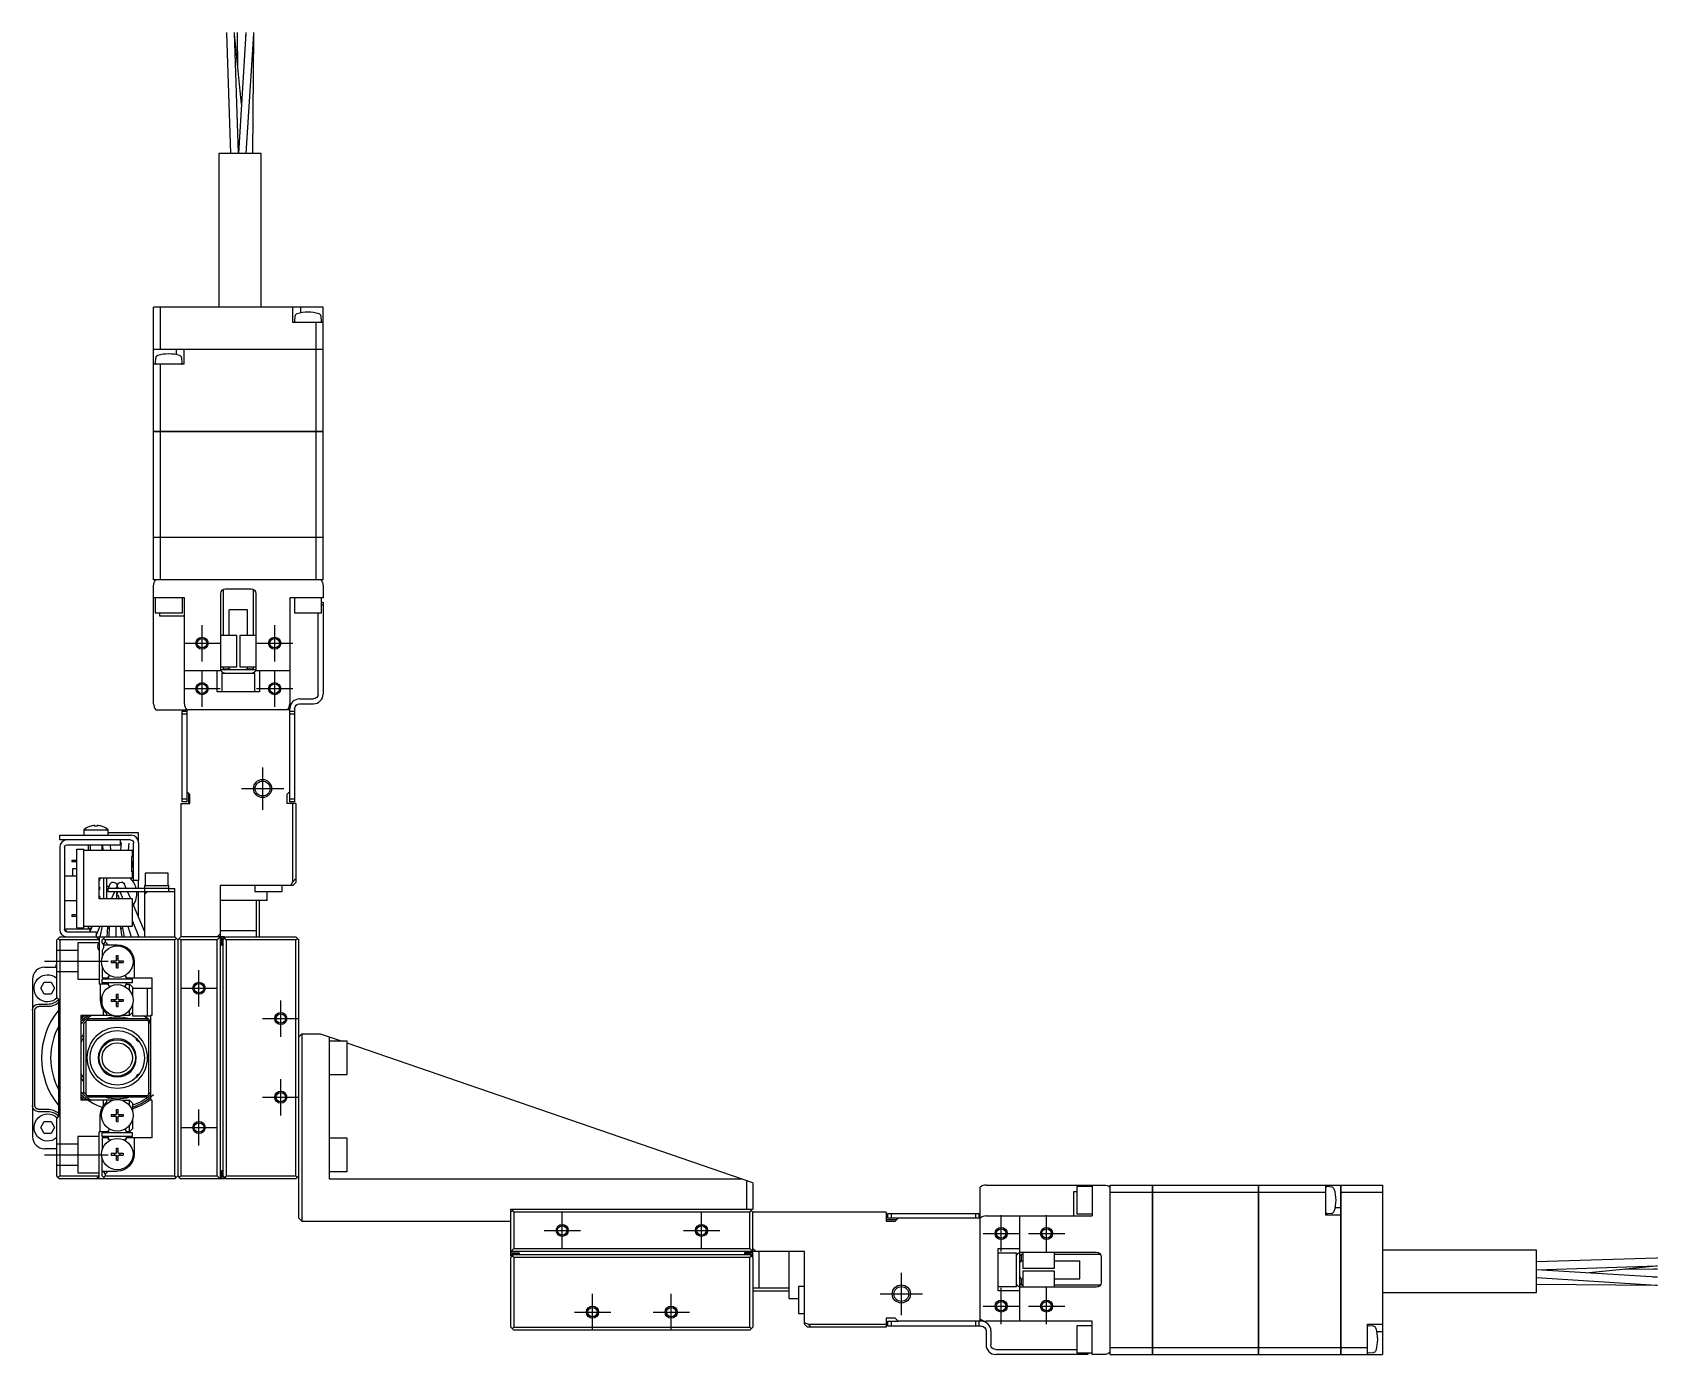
# Model space of a CAD drawing. Extents: x 0 to 1083, y -8 to 883.
# Drawn here: x 0 to 268.4, y 329.9 to 548.3 of the extents above; entities that cross this region are included whole.
import ezdxf

# ---------------------------------------------------------------- set-up
doc = ezdxf.new("R2010")
doc.units = 0
doc.header["$LTSCALE"] = 0.5
doc.linetypes.add('CENTER', pattern=[50.8, 31.75, -6.35, 6.35, -6.35])
doc.linetypes.add('DASHED', pattern=[19.05, 12.7, -6.35])
for name, color, linetype in [('MSM_CENTER', 1, 'CENTER'), ('MSM_CONTINUOUS', 7, 'CONTINUOUS'), ('MSM_DASHED', 4, 'DASHED'), ('MSM_NARROW', 5, 'CONTINUOUS')]:
    doc.layers.add(name, color=color, linetype=linetype)

msp = doc.modelspace()

# ---------------------------------------------------------------- linework, layer by layer
at = {"layer": 'MSM_CENTER'}
for p, q in [((28, 444.41), (28, 450.41)), ((40, 444.41), (40, 450.41)), ((25, 447.41), (31, 447.41)), ((37, 447.41), (43, 447.41)), ((28, 436.91), (28, 442.91)), ((40, 436.91), (40, 442.91)), ((25, 439.91), (31, 439.91)), ((37, 439.91), (43, 439.91)), ((38, 426.91), (38, 419.91)), ((34.5, 423.41), (41.5, 423.41)), ((2, 394.91), (12.5, 394.91)), ((27.5, 387.41), (27.5, 393.41)), ((24.5, 390.41), (30.5, 390.41)), ((41, 382.41), (41, 388.41)), ((38, 385.41), (44, 385.41)), ((41, 369.41), (41, 375.41)), ((27.5, 364.41), (27.5, 370.41)), ((38, 372.41), (44, 372.41)), ((24.5, 367.41), (30.5, 367.41)), ((2, 362.91), (12.5, 362.91)), ((87.5, 347.41), (87.5, 353.41)), ((110.5, 347.41), (110.5, 353.41)), ((160, 346.91), (160, 352.91)), ((167.5, 346.91), (167.5, 352.91)), ((84.5, 350.41), (90.5, 350.41)), ((107.5, 350.41), (113.5, 350.41)), ((157, 349.91), (163, 349.91)), ((164.5, 349.91), (170.5, 349.91)), ((143.5, 343.41), (143.5, 336.41)), ((160, 334.91), (160, 340.91)), ((167.5, 334.91), (167.5, 340.91)), ((92.5, 333.91), (92.5, 339.91)), ((105.5, 333.91), (105.5, 339.91)), ((140, 339.91), (147, 339.91)), ((89.5, 336.91), (95.5, 336.91)), ((102.5, 336.91), (108.5, 336.91)), ((157, 337.91), (163, 337.91)), ((164.5, 337.91), (170.5, 337.91))]:
    msp.add_line(p, q, dxfattribs=at)
at = {"layer": 'MSM_CONTINUOUS'}
for p, q in [((32.05, 548.31), (32.06, 548.19)), ((32.06, 548.19), (32.7, 528.31)), ((33.35, 548.23), (33.35, 548.31)), ((34, 528.31), (33.35, 548.23)), ((33.38, 548.03), (33.36, 548.31)), ((34.51, 536.46), (33.38, 548.03)), ((33.86, 547.64), (33.85, 548.31)), ((33.89, 542.79), (33.86, 547.64)), ((35.24, 548.18), (34, 528.33)), ((35.24, 548.31), (35.2, 547.53)), ((35.25, 548.31), (35.24, 548.18)), ((35.3, 528.31), (36.54, 548.1)), ((36.4, 528.31), (36.55, 547.98)), ((36.54, 548.1), (36.55, 548.31)), ((36.55, 547.98), (36.55, 548.31)), ((37.77, 528.31), (30.77, 528.31)), ((30.77, 528.31), (30.77, 502.91)), ((37.77, 502.91), (37.77, 528.31)), ((20, 496.02), (20, 502.91)), ((48, 502.91), (20, 502.91)), ((21.15, 496.02), (21.15, 502.91)), ((43, 500.41), (43, 502.91)), ((44.25, 502.91), (44.25, 501.97)), ((48, 496.02), (48, 502.91)), ((48, 500.41), (43, 500.41)), ((43.34, 501.38), (43.27, 500.62)), ((46.85, 496.02), (46.85, 500.41)), ((47.73, 500.62), (47.66, 501.38)), ((20, 496.02), (48, 496.02)), ((20, 482.41), (20, 496.01)), ((20, 496.01), (48, 496.01)), ((20.01, 496.01), (20.01, 496.02)), ((20.34, 494.49), (20.27, 493.73)), ((21.16, 496.01), (21.16, 496.02)), ((23.75, 496.01), (23.75, 495.08)), ((24.73, 493.73), (24.66, 494.49)), ((25, 496.01), (25, 493.51)), ((46.84, 496.01), (46.84, 496.02)), ((46.85, 482.41), (46.85, 496.01)), ((47.99, 496.01), (47.99, 496.02)), ((48, 482.41), (48, 496.01)), ((25, 493.51), (20, 493.51)), ((21.15, 482.41), (21.15, 493.51)), ((20, 482.41), (48, 482.41)), ((20, 464.91), (20, 482.4)), ((48, 482.4), (20, 482.4)), ((20.01, 482.41), (20.01, 482.4)), ((21.15, 464.91), (21.15, 482.4)), ((21.16, 482.41), (21.16, 482.4)), ((46.84, 482.41), (46.84, 482.4)), ((46.85, 464.91), (46.85, 482.4)), ((47.99, 482.41), (47.99, 482.4)), ((48, 464.91), (48, 482.4)), ((20, 464.91), (48, 464.91)), ((20, 457.91), (20, 464.9)), ((48, 464.9), (20, 464.9)), ((20.01, 464.91), (20.01, 464.9)), ((21.15, 457.91), (21.15, 464.9)), ((21.16, 464.91), (21.16, 464.9)), ((46.84, 464.91), (46.84, 464.9)), ((46.85, 457.91), (46.85, 464.9)), ((47.99, 464.91), (47.99, 464.9)), ((48, 457.91), (48, 464.9)), ((48, 457.91), (20, 457.91)), ((20, 437.41), (20, 456.91)), ((31.5, 456.3), (31.5, 448.71)), ((31.9, 456.41), (36.1, 456.41)), ((36.5, 448.71), (36.5, 456.3)), ((48, 456.91), (48, 454.91)), ((25.1, 454.91), (20, 454.91)), ((20.25, 454.91), (20.25, 452.41)), ((24.75, 452.41), (24.75, 454.91)), ((25.1, 437.41), (25.1, 454.91)), ((31.1, 443.21), (31.1, 455.61)), ((36.9, 455.61), (36.9, 443.21)), ((42.5, 454.91), (42.5, 437.41)), ((48, 454.91), (42.5, 454.91)), ((43.25, 454.91), (43.25, 452.41)), ((47.75, 452.41), (47.75, 454.91)), ((47.75, 454.21), (48, 454.21)), ((48, 453.71), (47.75, 453.71)), ((48, 454.21), (48, 439.01)), ((20.25, 452.41), (24.75, 452.41)), ((21.05, 451.91), (21.05, 452.41)), ((25.1, 451.91), (21.05, 451.91)), ((35.5, 452.91), (32.5, 452.91)), ((32.5, 448.71), (32.5, 452.91)), ((35.5, 448.71), (35.5, 452.91)), ((43.25, 452.41), (47.75, 452.41)), ((47.2, 439.01), (47.2, 452.41)), ((33.75, 448.71), (31.1, 448.71)), ((33.75, 443.51), (33.75, 448.71)), ((36.9, 448.71), (34.25, 448.71)), ((34.25, 448.71), (34.25, 443.51)), ((25.1, 442.91), (31.13, 442.91)), ((30.5, 439.41), (30.5, 442.91)), ((31.1, 443.51), (33.75, 443.51)), ((36.88, 443.01), (31.12, 443.01)), ((31.13, 442.91), (31.13, 443)), ((31.16, 442.91), (31.13, 443)), ((31.5, 443.51), (31.5, 443.21)), ((31.5, 443.21), (32.5, 443.21)), ((31.5, 443.21), (31.7, 443.01)), ((32.5, 443.21), (32.5, 443.51)), ((32.87, 443.01), (32.5, 443.21)), ((34.25, 443.51), (36.9, 443.51)), ((35.5, 443.21), (35.13, 443.01)), ((35.5, 443.21), (35.5, 443.51)), ((35.5, 443.21), (36.5, 443.21)), ((36.3, 443.01), (36.5, 443.21)), ((36.5, 443.21), (36.5, 443.51)), ((36.87, 443), (36.85, 442.93)), ((36.87, 442.91), (36.87, 443)), ((36.87, 442.91), (42.5, 442.91)), ((37.5, 442.91), (37.5, 439.41)), ((36.75, 442.41), (31.25, 442.41)), ((31.25, 442.41), (31.25, 439.41)), ((36.75, 439.41), (36.75, 442.41)), ((37.5, 439.41), (30.5, 439.41)), ((44.1, 438.21), (46.4, 438.21)), ((20.38, 436.41), (25.48, 436.41)), ((24.7, 436.21), (25.5, 436.21)), ((24.7, 421.21), (24.7, 436.21)), ((25.5, 435.71), (24.7, 435.71)), ((25.5, 436.41), (25.5, 421.21)), ((42.5, 436.41), (25.5, 436.41)), ((42.5, 421.21), (42.5, 436.61)), ((42.5, 436.21), (43.3, 436.21)), ((43.3, 435.71), (42.5, 435.71)), ((43.3, 436.61), (43.3, 421.21)), ((44.1, 437.41), (46.4, 437.41)), ((24.7, 421.71), (25.5, 421.71)), ((25.5, 422.91), (26, 422.41)), ((25.75, 422.66), (25.75, 420.91)), ((26, 420.91), (26, 422.41)), ((42, 422.41), (42.5, 422.91)), ((42, 422.41), (42, 420.91)), ((42.5, 421.71), (43.3, 421.71)), ((24.5, 420.91), (24.5, 398.91)), ((24.5, 420.91), (26, 420.91)), ((25.5, 421.21), (24.7, 421.21)), ((43.5, 420.91), (42, 420.91)), ((43.3, 421.21), (42.5, 421.21)), ((43, 408.02), (43, 420.91)), ((43.5, 420.91), (43.5, 407.91)), ((8.5, 416.61), (12.5, 416.61)), ((8.5, 416.61), (8.5, 415.71)), ((9.61, 417.18), (9.61, 417.18)), ((10.32, 417.18), (10.32, 417.3)), ((10.68, 417.18), (10.32, 417.18)), ((10.68, 417.3), (10.68, 417.18)), ((11.39, 417.18), (11.39, 417.18)), ((12.5, 415.71), (12.5, 416.61)), ((12.5, 416.16), (17.47, 416.16)), ((17.47, 416.16), (17.47, 414.78)), ((4.5, 414.91), (4.5, 415.71)), ((4.5, 415.71), (16.3, 415.71)), ((16.2, 414.91), (4.5, 414.91)), ((4.5, 413.71), (4.5, 400.11)), ((5.3, 413.71), (5.3, 400.11)), ((5.7, 414.11), (14.5, 414.11)), ((7.3, 400.41), (7.3, 413.41)), ((7.3, 413.41), (8.5, 413.41)), ((8.5, 400.41), (8.5, 413.41)), ((9.19, 414.11), (9.19, 413.16)), ((9.5, 414.11), (9.5, 413.21)), ((11.5, 414.11), (11.67, 413.16)), ((11.5, 413.21), (11.5, 414.11)), ((12.99, 413.16), (12.82, 414.11)), ((14.5, 414.91), (14.5, 414.11)), ((14.65, 414.52), (14.53, 413.16)), ((15.83, 413.16), (15.95, 414.4)), ((16.7, 408.21), (16.7, 414.41)), ((17.5, 414.51), (17.5, 408.21)), ((7.3, 411.53), (6.5, 411.53)), ((6.5, 411.53), (6.5, 411.28)), ((7.3, 411.28), (6.5, 411.28)), ((16.5, 413.16), (8.5, 413.16)), ((9.5, 413.21), (11.5, 413.21)), ((9.5, 413.21), (9.55, 413.16)), ((11.45, 413.16), (11.5, 413.21)), ((16.4, 409.66), (16.4, 412.16)), ((16.5, 412.16), (16.4, 412.16)), ((16.4, 411.36), (16.5, 411.36)), ((16.4, 410.98), (16.5, 410.98)), ((16.4, 410.83), (16.5, 410.83)), ((16.5, 412.16), (16.5, 413.16)), ((16.5, 410.46), (16.5, 411.36)), ((7.3, 408.91), (5.3, 408.91)), ((6.62, 410.16), (6.62, 408.91)), ((7.3, 410.16), (6.62, 410.16)), ((11, 408.66), (16.5, 408.66)), ((11, 405.16), (11, 408.66)), ((11.7, 408.66), (11.7, 405.16)), ((12.2, 408.66), (12.2, 405.16)), ((16.4, 410.46), (16.5, 410.46)), ((16.5, 409.66), (16.4, 409.66)), ((16.5, 408.66), (16.5, 409.66)), ((17.5, 408.21), (16.7, 408.21)), ((17.47, 408.21), (17.47, 406.91)), ((22.4, 409.41), (18.6, 409.41)), ((18.6, 409.41), (18.6, 407.41)), ((22.4, 407.41), (22.4, 409.41)), ((42.69, 407.41), (43, 408.02)), ((43, 408.02), (43.5, 408.52)), ((12.8, 407.59), (12.2, 406.19)), ((12.5, 406.41), (12.5, 406.91)), ((22.5, 406.91), (12.5, 406.91)), ((12.5, 406.41), (23.5, 406.41)), ((13.07, 405.16), (13.6, 406.41)), ((13.81, 406.91), (13.9, 407.12)), ((13.93, 405.16), (13.95, 406.05)), ((14.08, 405.87), (14.31, 405.16)), ((14.1, 407.12), (14.19, 406.91)), ((14.4, 406.41), (14.93, 405.16)), ((15.49, 406.91), (15.2, 407.59)), ((16.24, 405.16), (15.71, 406.41)), ((17.47, 406.41), (17.47, 402.26)), ((18.5, 407.41), (22.5, 407.41)), ((18.5, 407.41), (18.5, 398.91)), ((18.5, 405.91), (19, 406.41)), ((22.5, 406.41), (22.5, 407.41)), ((22.5, 406.91), (23.5, 406.91)), ((23.5, 398.91), (23.5, 406.91)), ((43, 407.41), (31, 407.41)), ((31, 407.41), (31, 358.91)), ((36.75, 407.41), (36.75, 406.41)), ((36.75, 406.41), (41.25, 406.41)), ((38.75, 404.91), (38.75, 406.41)), ((41.25, 406.41), (41.25, 407.41)), ((43.5, 407.91), (43, 407.41)), ((5.3, 404.91), (7.3, 404.91)), ((16.5, 405.16), (11, 405.16)), ((16.5, 400.66), (16.5, 405.16)), ((18.5, 399.83), (16.5, 404.54)), ((38.75, 404.91), (31, 404.91)), ((37, 398.91), (37, 404.91)), ((37.5, 398.91), (37.5, 404.91)), ((5.5, 400.21), (9.5, 400.21)), ((5.5, 400.21), (5.5, 399.76)), ((7.3, 402.53), (6.5, 402.53)), ((6.5, 402.53), (6.5, 402.28)), ((7.3, 402.28), (6.5, 402.28)), ((7.3, 400.41), (8.5, 400.41)), ((8.5, 400.66), (16.5, 400.66)), ((9.19, 400.66), (9.19, 400.31)), ((9.7, 400.31), (9.19, 400.31)), ((9.85, 400.66), (9.5, 399.83)), ((9.5, 399.71), (9.5, 400.21)), ((10.5, 399.11), (11.16, 400.66)), ((11.17, 398.91), (11.55, 400.66)), ((12.31, 398.91), (12.46, 400.66)), ((12.63, 400.31), (12.43, 400.31)), ((12.64, 400.66), (12.6, 398.91)), ((13.8, 398.91), (13.84, 400.66)), ((14.8, 398.91), (14.55, 400.66)), ((14.89, 400.31), (14.6, 400.31)), ((14.82, 400.66), (15.16, 398.91)), ((15.75, 400.66), (16.31, 398.91)), ((16.5, 401.47), (17.59, 398.91)), ((4, 398.41), (4.5, 398.91)), ((4, 388.91), (4, 398.41)), ((4.25, 398.66), (4.5, 398.41)), ((4.5, 398.91), (23.5, 398.91)), ((4.5, 398.41), (4.5, 359.41)), ((11, 398.41), (4.5, 398.41)), ((5.7, 399.71), (10.5, 399.71)), ((10.5, 399.71), (10.5, 398.91)), ((11, 398.41), (10.5, 398.91)), ((11, 398.91), (11, 391.11)), ((11.5, 398.41), (12, 398.91)), ((11.5, 397.97), (11.5, 398.41)), ((12, 398.11), (11.69, 397.66)), ((11.7, 397.61), (14, 397.61)), ((11.75, 398.66), (12, 398.41)), ((12, 398.41), (12, 398.11)), ((23.5, 398.41), (12, 398.41)), ((12.5, 397.61), (12, 398.11)), ((17.57, 398.91), (17.53, 399.04)), ((24, 398.41), (23.5, 398.91)), ((23.5, 398.41), (23.75, 398.66)), ((23.5, 359.41), (23.5, 398.41)), ((24.25, 398.66), (24, 398.41)), ((24, 398.41), (24, 359.41)), ((24.5, 398.91), (24.25, 398.66)), ((24.25, 398.66), (24.5, 398.41)), ((31.7, 398.91), (24.5, 398.91)), ((30.5, 398.41), (24.5, 398.41)), ((24.5, 398.41), (24.5, 359.41)), ((31, 399.41), (30.5, 398.91)), ((30.5, 398.41), (31, 398.91)), ((30.5, 359.41), (30.5, 398.41)), ((37, 399.91), (31, 399.91)), ((31.2, 398.91), (31.2, 397.51)), ((31.2, 397.51), (31.5, 397.51)), ((31.4, 398.51), (31.4, 397.81)), ((32, 398.91), (31.5, 398.41)), ((31.5, 359.41), (31.5, 398.41)), ((31.7, 398.91), (31.8, 398.81)), ((31.7, 398.81), (31.9, 398.81)), ((31.75, 398.66), (32, 398.41)), ((32, 398.91), (43.5, 398.91)), ((32, 398.41), (32, 359.41)), ((43.5, 398.41), (32, 398.41)), ((44, 398.41), (43.5, 398.91)), ((43.5, 398.41), (43.75, 398.66)), ((43.5, 359.41), (43.5, 398.41)), ((44, 352.41), (44, 398.41)), ((3.88, 393.91), (4, 394.61)), ((11.5, 396.65), (11.5, 395.52)), ((13, 394.95), (13.8, 394.95)), ((13, 394.95), (13, 394.66)), ((13, 394.66), (13.8, 394.66)), ((13.53, 394.66), (13.53, 394.95)), ((13.86, 395.81), (14.15, 395.81)), ((13.86, 395.01), (13.86, 395.81)), ((14.15, 395.28), (13.86, 395.28)), ((13.86, 393.81), (13.86, 394.6)), ((14.15, 395.01), (14.15, 395.81)), ((14.15, 393.81), (14.15, 394.6)), ((14.21, 394.95), (15, 394.95)), ((14.21, 394.66), (15, 394.66)), ((14.47, 394.66), (14.47, 394.95)), ((15, 394.95), (15, 394.66)), ((16.8, 394.81), (16.8, 392.11)), ((0, 391.91), (0, 365.91)), ((2, 393.91), (4, 393.91)), ((11.5, 394.09), (11.5, 392.11)), ((11.5, 392.11), (12.45, 392.11)), ((11.5, 391.31), (11.5, 391.91)), ((16.5, 391.91), (11.5, 391.91)), ((12.45, 392.11), (12.6, 392.37)), ((13.86, 394.34), (14.15, 394.34)), ((13.86, 393.81), (14.15, 393.81)), ((15.4, 392.37), (15.55, 392.11)), ((15.55, 392.11), (19.7, 392.11)), ((16.5, 391.31), (16.5, 391.91)), ((19.7, 392.11), (19.7, 385.91)), ((1.35, 390.41), (1.92, 391.41)), ((1.92, 389.41), (1.35, 390.41)), ((1.92, 391.41), (3.08, 391.41)), ((3.08, 389.41), (1.92, 389.41)), ((3.08, 391.41), (3.65, 390.41)), ((3.65, 390.41), (3.08, 389.41)), ((12.45, 391.11), (11, 391.11)), ((11.2, 391.11), (11.2, 388.41)), ((16.5, 391.31), (11.5, 391.31)), ((12.45, 391.11), (12.58, 390.88)), ((13.86, 389.41), (14.15, 389.41)), ((13.86, 388.61), (13.86, 389.41)), ((14.15, 388.61), (14.15, 389.41)), ((15.38, 390.81), (15.55, 391.11)), ((15.55, 391.11), (16, 391.11)), ((16, 390.07), (16, 391.11)), ((16, 391.11), (16.5, 390.61)), ((16.5, 390.61), (16.5, 389.12)), ((19.7, 390.36), (16.5, 390.36)), ((19, 385.86), (19, 390.36)), ((0.38, 371.14), (0.38, 386.68)), ((1, 387.81), (2.5, 387.81)), ((1.13, 387.43), (2.5, 387.43)), ((4.35, 388.56), (4, 388.91)), ((4.35, 369.26), (4.35, 388.56)), ((11.7, 385.91), (11.7, 386.81)), ((13, 388.55), (13.8, 388.55)), ((13, 388.55), (13, 388.26)), ((13, 388.26), (13.8, 388.26)), ((13.53, 388.26), (13.53, 388.55)), ((14.15, 388.88), (13.86, 388.88)), ((13.86, 387.41), (13.86, 388.2)), ((13.86, 387.94), (14.15, 387.94)), ((13.86, 387.41), (14.15, 387.41)), ((14.15, 387.41), (14.15, 388.2)), ((14.21, 388.55), (15, 388.55)), ((14.21, 388.26), (15, 388.26)), ((14.47, 388.26), (14.47, 388.55)), ((15, 388.55), (15, 388.26)), ((16, 385.91), (16, 386.75)), ((16.5, 387.69), (16.5, 385.86)), ((13.29, 385.91), (8, 385.91)), ((8, 385.91), (8, 371.91)), ((8.5, 384.61), (8.8, 384.91)), ((8.5, 373.21), (8.5, 384.61)), ((9.3, 385.41), (8.8, 384.91)), ((8.8, 384.91), (8.8, 372.91)), ((19, 385.11), (9, 385.11)), ((9.3, 385.41), (18.7, 385.41)), ((12.2, 386.26), (12.2, 385.91)), ((16, 385.91), (14.71, 385.91)), ((16.5, 386.41), (16, 385.91)), ((16.5, 385.86), (19.5, 385.86)), ((18.7, 385.41), (19, 385.11)), ((19.2, 384.91), (19, 385.11)), ((19.2, 372.91), (19.2, 384.91)), ((19.2, 384.91), (19.5, 384.61)), ((19.5, 385.91), (19.5, 371.91)), ((19.7, 385.91), (19.5, 385.91)), ((17.2, 381.88), (17.2, 382.07)), ((17.2, 381.88), (17.43, 381.66)), ((17.43, 381.83), (17.43, 381.66)), ((17.43, 381.66), (17.56, 381.66)), ((17.56, 381.66), (17.56, 381.66)), ((44, 382.41), (44.5, 382.91)), ((44.5, 382.91), (44.5, 351.91)), ((44.5, 382.91), (47.5, 382.91)), ((47.5, 382.91), (51.13, 381.66)), ((49, 382.39), (49, 358.91)), ((52, 381.66), (49, 381.66)), ((52, 376.16), (52, 381.66)), ((119, 358.29), (52, 381.36)), ((11.04, 377.85), (11.04, 377.84)), ((12.56, 376.11), (12.63, 376.11)), ((12.69, 376.04), (12.63, 376.11)), ((15.38, 376.11), (15.31, 376.04)), ((15.38, 376.11), (15.44, 376.11)), ((16.97, 377.84), (16.97, 377.84)), ((17.43, 376.16), (17.2, 375.93)), ((17.2, 375.74), (17.2, 375.93)), ((17.43, 376.16), (17.43, 375.99)), ((17.56, 376.16), (17.43, 376.16)), ((49, 376.16), (52, 376.16)), ((8.8, 372.91), (8.5, 373.21)), ((19.5, 373.21), (19.2, 372.91)), ((13.29, 371.91), (8, 371.91)), ((8.8, 372.91), (9, 372.71)), ((9, 372.71), (19, 372.71)), ((9.3, 372.41), (9, 372.71)), ((18.7, 372.41), (9.3, 372.41)), ((11.7, 371), (11.7, 371.91)), ((12.2, 371.91), (12.2, 371.55)), ((13.86, 370.41), (14.15, 370.41)), ((13.86, 369.61), (13.86, 370.41)), ((14.15, 369.61), (14.15, 370.41)), ((14.71, 371.91), (16, 371.91)), ((16, 371.07), (16, 371.91)), ((16, 371.91), (16.5, 371.41)), ((16.5, 371.41), (16.5, 370.12)), ((19, 372.71), (18.7, 372.41)), ((19, 372.71), (19.2, 372.91)), ((19.7, 371.91), (19.5, 371.91)), ((19.7, 371.91), (19.7, 365.71)), ((2.5, 370.01), (1, 370.01)), ((2.5, 370.39), (1.13, 370.39)), ((1.35, 367.41), (1.92, 368.41)), ((1.92, 368.41), (3.08, 368.41)), ((3.08, 368.41), (3.65, 367.41)), ((4, 368.91), (4.35, 369.26)), ((4, 359.41), (4, 368.91)), ((11.2, 366.71), (11.2, 369.41)), ((13, 369.55), (13.8, 369.55)), ((13, 369.55), (13, 369.26)), ((13, 369.26), (13.8, 369.26)), ((13.53, 369.26), (13.53, 369.55)), ((14.15, 369.88), (13.86, 369.88)), ((13.86, 368.41), (13.86, 369.2)), ((13.86, 368.94), (14.15, 368.94)), ((13.86, 368.41), (14.15, 368.41)), ((14.15, 368.41), (14.15, 369.2)), ((14.21, 369.55), (15, 369.55)), ((14.21, 369.26), (15, 369.26)), ((14.47, 369.26), (14.47, 369.55)), ((15, 369.55), (15, 369.26)), ((16, 366.71), (16, 367.75)), ((16.5, 368.69), (16.5, 367.21)), ((1.92, 366.41), (1.35, 367.41)), ((3.08, 366.41), (1.92, 366.41)), ((3.65, 367.41), (3.08, 366.41)), ((11, 358.91), (11, 366.71)), ((12.45, 366.71), (11, 366.71)), ((11.5, 365.91), (11.5, 366.51)), ((16.5, 366.51), (11.5, 366.51)), ((16.5, 365.91), (11.5, 365.91)), ((12.45, 365.71), (11.5, 365.71)), ((11.5, 365.71), (11.5, 363.72)), ((12.45, 366.71), (12.58, 366.93)), ((12.6, 365.45), (12.45, 365.71)), ((15.38, 367), (15.55, 366.71)), ((15.55, 365.71), (15.4, 365.45)), ((16, 366.71), (15.55, 366.71)), ((19.7, 365.71), (15.55, 365.71)), ((16.5, 367.21), (16, 366.71)), ((16.5, 365.91), (16.5, 366.51)), ((16.8, 365.71), (16.8, 363.01)), ((52, 365.66), (49, 365.66)), ((52, 360.16), (52, 365.66)), ((4, 363.91), (2, 363.91)), ((13, 363.15), (13.8, 363.15)), ((13, 363.15), (13, 362.86)), ((13, 362.86), (13.8, 362.86)), ((13.53, 362.86), (13.53, 363.15)), ((13.86, 364.01), (14.15, 364.01)), ((13.86, 363.21), (13.86, 364.01)), ((14.15, 363.48), (13.86, 363.48)), ((13.86, 362.01), (13.86, 362.8)), ((13.86, 362.54), (14.15, 362.54)), ((14.15, 363.21), (14.15, 364.01)), ((14.15, 362.01), (14.15, 362.8)), ((14.21, 363.15), (15, 363.15)), ((14.21, 362.86), (15, 362.86)), ((14.47, 362.86), (14.47, 363.15)), ((15, 363.15), (15, 362.86)), ((11.5, 359.41), (11.5, 362.29)), ((11.5, 360.21), (14, 360.21)), ((11.65, 360.21), (12, 359.71)), ((12, 359.71), (12.5, 360.21)), ((12, 359.71), (12, 359.41)), ((13.86, 362.01), (14.15, 362.01)), ((31.2, 358.91), (31.2, 360.31)), ((31.2, 360.31), (31.5, 360.31)), ((31.4, 360.01), (31.4, 359.31)), ((49, 360.16), (52, 360.16)), ((4.25, 359.16), (4, 359.41)), ((4.5, 359.41), (4.25, 359.16)), ((4.25, 359.16), (4.5, 358.91)), ((4.5, 359.41), (11, 359.41)), ((23.5, 358.91), (4.5, 358.91)), ((10.5, 358.91), (11, 359.41)), ((12, 358.91), (11.5, 359.41)), ((12, 359.41), (11.75, 359.16)), ((12, 359.41), (23.5, 359.41)), ((23.75, 359.16), (23.5, 359.41)), ((23.5, 358.91), (23.75, 359.16)), ((24, 359.41), (23.75, 359.16)), ((24, 359.41), (24.25, 359.16)), ((24.5, 359.41), (24.25, 359.16)), ((24.25, 359.16), (24.5, 358.91)), ((24.5, 359.41), (30.5, 359.41)), ((31.7, 358.91), (24.5, 358.91)), ((31, 358.91), (30.5, 359.41)), ((31.5, 359.41), (32, 358.91)), ((31.9, 359.01), (31.7, 359.01)), ((31.8, 359.01), (31.7, 358.91)), ((32, 359.41), (31.75, 359.16)), ((32, 359.41), (43.5, 359.41)), ((43.5, 358.91), (32, 358.91)), ((43.75, 359.16), (43.5, 359.41)), ((43.5, 358.91), (44, 359.41)), ((49, 358.91), (117.2, 358.91)), ((118, 353.91), (118, 358.63)), ((119, 358.29), (119, 353.91)), ((156.5, 352.43), (156.5, 357.53)), ((157.5, 357.91), (177, 357.91)), ((172.5, 357.66), (172.5, 353.16)), ((175, 357.66), (172.5, 357.66)), ((175, 357.91), (175, 352.81)), ((178, 329.91), (178, 357.91)), ((178, 357.91), (184.99, 357.91)), ((184.99, 329.91), (184.99, 357.91)), ((185, 357.9), (184.99, 357.9)), ((185, 357.91), (185, 329.91)), ((185, 357.91), (202.49, 357.91)), ((202.49, 329.91), (202.49, 357.91)), ((202.5, 357.9), (202.49, 357.9)), ((202.5, 357.91), (202.5, 329.91)), ((202.5, 357.91), (216.1, 357.91)), ((213.6, 352.91), (213.6, 357.91)), ((214.59, 357.57), (213.82, 357.64)), ((216.1, 329.91), (216.1, 357.91)), ((216.1, 357.9), (216.11, 357.9)), ((216.11, 357.91), (216.11, 329.91)), ((216.11, 357.91), (223, 357.91)), ((223, 357.91), (223, 329.91)), ((172, 356.85), (172.5, 356.85)), ((172, 352.81), (172, 356.85)), ((178, 356.75), (184.99, 356.75)), ((185, 356.74), (184.99, 356.74)), ((185, 356.75), (202.49, 356.75)), ((202.5, 356.74), (202.49, 356.74)), ((202.5, 356.75), (213.6, 356.75)), ((216.1, 356.74), (216.11, 356.74)), ((216.11, 356.75), (223, 356.75)), ((44, 352.41), (44.5, 351.91)), ((44.5, 351.91), (79, 351.91)), ((79, 346.21), (79, 353.91)), ((79, 353.91), (119, 353.91)), ((79.25, 353.66), (79, 353.41)), ((79.5, 353.91), (79.25, 353.66)), ((79.5, 353.41), (79.25, 353.66)), ((118.5, 353.41), (79.5, 353.41)), ((79.5, 353.41), (79.5, 347.41)), ((119, 353.41), (118.5, 353.91)), ((118.75, 353.66), (118.5, 353.41)), ((118.5, 347.41), (118.5, 353.41)), ((141, 353.41), (119, 353.41)), ((119, 346.21), (119, 353.41)), ((141, 353.41), (141, 351.91)), ((142.75, 352.16), (141, 352.16)), ((141, 351.91), (142.5, 351.91)), ((141.3, 352.41), (141.3, 353.21)), ((141.3, 353.21), (156.3, 353.21)), ((156.5, 352.41), (141.3, 352.41)), ((141.8, 353.21), (141.8, 352.41)), ((143, 352.41), (142.5, 351.91)), ((155.8, 352.41), (155.8, 353.21)), ((156.3, 353.21), (156.3, 352.41)), ((156.5, 335.41), (156.5, 352.41)), ((157.5, 352.81), (175, 352.81)), ((163, 352.81), (163, 346.78)), ((172.5, 353.16), (175, 353.16)), ((216.1, 352.91), (213.6, 352.91)), ((213.82, 353.18), (214.59, 353.24)), ((216.1, 354.16), (215.17, 354.16)), ((79, 346.91), (79.5, 347.41)), ((127.5, 346.91), (79, 346.91)), ((79, 346.71), (80.4, 346.71)), ((79.5, 346.41), (79.25, 346.16)), ((80.1, 346.51), (79.4, 346.51)), ((79.5, 347.41), (118.5, 347.41)), ((79.5, 346.41), (118.5, 346.41)), ((80.4, 346.71), (80.4, 346.41)), ((117.6, 346.71), (117.6, 346.41)), ((119, 346.71), (117.6, 346.71)), ((118.6, 346.51), (117.9, 346.51)), ((118.5, 347.41), (119, 346.91)), ((119, 345.91), (118.5, 346.41)), ((119.5, 346.91), (119, 347.41)), ((120, 340.91), (120, 346.91)), ((125, 339.16), (125, 346.91)), ((127.5, 334.91), (127.5, 346.91)), ((159.5, 347.41), (163, 347.41)), ((159.5, 340.41), (159.5, 347.41)), ((162.5, 346.66), (159.5, 346.66)), ((162.5, 341.16), (162.5, 346.66)), ((163, 346.78), (163.09, 346.78)), ((163.01, 346.75), (163.09, 346.78)), ((163.1, 341.03), (163.1, 346.78)), ((163.3, 346.41), (163.1, 346.21)), ((163.3, 346.81), (175.7, 346.81)), ((163.3, 346.41), (163.3, 345.41)), ((163.6, 346.41), (163.3, 346.41)), ((163.6, 346.81), (163.6, 344.16)), ((168.8, 344.16), (168.8, 346.81)), ((176.39, 346.41), (168.8, 346.41)), ((248.4, 347.14), (223, 347.14)), ((248.4, 340.14), (248.4, 347.14)), ((79.1, 346.11), (79, 346.21)), ((79.25, 346.16), (79, 345.91)), ((79, 334.41), (79, 345.91)), ((79.1, 346.01), (79.1, 346.21)), ((79.5, 345.91), (79.25, 346.16)), ((118.5, 345.91), (79.5, 345.91)), ((79.5, 345.91), (79.5, 334.41)), ((118.75, 346.16), (118.5, 345.91)), ((118.5, 334.41), (118.5, 345.91)), ((118.9, 346.21), (118.9, 346.01)), ((119, 346.21), (118.9, 346.11)), ((119, 345.91), (119, 334.41)), ((163.1, 345.04), (163.3, 345.41)), ((163.3, 345.41), (163.6, 345.41)), ((163.6, 344.16), (168.8, 344.16)), ((163.6, 343.66), (163.6, 341.01)), ((168.8, 343.66), (163.6, 343.66)), ((168.8, 345.41), (173, 345.41)), ((168.8, 341.01), (168.8, 343.66)), ((173, 342.41), (173, 345.41)), ((176.5, 346.01), (176.5, 341.81)), ((268.28, 345.85), (248.4, 345.21)), ((248.4, 343.91), (268.33, 344.55)), ((268.28, 342.67), (248.42, 343.91)), ((256.55, 343.4), (268.12, 344.53)), ((262.88, 344.02), (267.73, 344.05)), ((267.73, 344.05), (268.4, 344.06)), ((268.12, 344.53), (268.4, 344.55)), ((268.4, 345.86), (268.28, 345.85)), ((268.33, 344.55), (268.4, 344.56)), ((119, 340.91), (125, 340.91)), ((126.5, 341.16), (126.5, 336.66)), ((127.5, 341.16), (126.5, 341.16)), ((159.5, 341.16), (162.5, 341.16)), ((163, 341.04), (163, 335.41)), ((163, 341.04), (163.09, 341.04)), ((163.09, 341.04), (163.01, 341.06)), ((163.3, 342.41), (163.1, 342.77)), ((163.1, 341.61), (163.3, 341.41)), ((163.3, 342.41), (163.3, 341.41)), ((163.3, 342.41), (163.6, 342.41)), ((163.3, 341.41), (163.6, 341.41)), ((175.7, 341.01), (163.3, 341.01)), ((168.8, 342.41), (173, 342.41)), ((168.8, 341.41), (176.39, 341.41)), ((248.4, 342.61), (268.2, 341.37)), ((248.4, 341.51), (268.07, 341.36)), ((268.4, 342.67), (267.62, 342.71)), ((268.07, 341.36), (268.4, 341.36)), ((268.2, 341.37), (268.4, 341.36)), ((268.4, 342.66), (268.28, 342.67)), ((119, 340.41), (125, 340.41)), ((125, 339.16), (126.5, 339.16)), ((163, 340.41), (159.5, 340.41)), ((223, 340.14), (248.4, 340.14)), ((126.5, 336.66), (127.5, 336.66)), ((142.5, 335.91), (141, 335.91)), ((141, 335.91), (141, 334.41)), ((142.5, 335.91), (143, 335.41)), ((79, 334.41), (79.5, 333.91)), ((79.25, 334.16), (79.5, 334.41)), ((79.5, 334.41), (118.5, 334.41)), ((118.5, 333.91), (79.5, 333.91)), ((118.5, 334.41), (118.75, 334.16)), ((118.5, 333.91), (119, 334.41)), ((127.5, 335.21), (128.11, 334.91)), ((128, 334.41), (127.5, 334.91)), ((141, 334.41), (128, 334.41)), ((128.11, 334.91), (141, 334.91)), ((128.11, 334.91), (128.61, 334.41)), ((141.3, 334.61), (141.3, 335.41)), ((141.3, 335.41), (143, 335.41)), ((156.7, 334.61), (141.3, 334.61)), ((141.8, 335.41), (141.8, 334.61)), ((156.7, 335.41), (143, 335.41)), ((155.8, 334.61), (155.8, 335.41)), ((156.3, 335.41), (156.3, 334.61)), ((175, 335.41), (157.5, 335.41)), ((157.5, 333.81), (157.5, 331.51)), ((158.3, 333.81), (158.3, 331.51)), ((172.5, 334.66), (172.5, 330.16)), ((175, 334.66), (172.5, 334.66)), ((175, 329.91), (175, 335.41)), ((220.5, 329.91), (220.5, 334.91)), ((220.5, 334.91), (223, 334.91)), ((221.48, 334.57), (220.71, 334.64)), ((223, 333.66), (222.06, 333.66)), ((159.1, 330.71), (172.5, 330.71)), ((172.5, 330.16), (175, 330.16)), ((173.8, 329.91), (173.8, 330.16)), ((174.3, 330.16), (174.3, 329.91)), ((178, 331.06), (184.99, 331.06)), ((185, 331.07), (184.99, 331.07)), ((185, 331.06), (202.49, 331.06)), ((202.5, 331.07), (202.49, 331.07)), ((202.5, 331.06), (216.1, 331.06)), ((216.1, 331.07), (216.11, 331.07)), ((216.11, 331.06), (220.5, 331.06)), ((220.71, 330.18), (221.48, 330.24)), ((174.3, 329.91), (159.1, 329.91)), ((177, 329.91), (175, 329.91)), ((178, 329.91), (184.99, 329.91)), ((185, 329.92), (184.99, 329.92)), ((185, 329.91), (202.49, 329.91)), ((202.5, 329.92), (202.49, 329.92)), ((202.5, 329.91), (216.1, 329.91)), ((216.1, 329.92), (216.11, 329.92)), ((216.11, 329.91), (223, 329.91))]:
    msp.add_line(p, q, dxfattribs=at)
at = {"layer": 'MSM_CONTINUOUS', "extrusion": (0, 0, -1)}
for p, q in [((31.17, 442.88), (31.16, 442.91)), ((31.18, 442.85), (31.17, 442.88)), ((36.83, 442.88), (36.82, 442.85)), ((36.84, 442.9), (36.83, 442.88)), ((36.85, 442.93), (36.84, 442.9)), ((31.2, 442.81), (31.18, 442.85)), ((31.23, 442.78), (31.2, 442.81)), ((31.25, 442.74), (31.23, 442.78)), ((31.27, 442.71), (31.25, 442.74)), ((31.3, 442.68), (31.27, 442.71)), ((31.32, 442.65), (31.3, 442.68)), ((31.35, 442.62), (31.32, 442.65)), ((31.39, 442.6), (31.35, 442.62)), ((31.42, 442.57), (31.39, 442.6)), ((31.45, 442.55), (31.42, 442.57)), ((31.5, 442.52), (31.45, 442.55)), ((31.54, 442.49), (31.5, 442.52)), ((31.59, 442.47), (31.54, 442.49)), ((31.64, 442.45), (31.59, 442.47)), ((31.69, 442.44), (31.64, 442.45)), ((31.74, 442.42), (31.69, 442.44)), ((31.79, 442.42), (31.74, 442.42)), ((31.85, 442.41), (31.79, 442.42)), ((31.9, 442.41), (31.85, 442.41)), ((36.14, 442.41), (36.1, 442.41)), ((36.19, 442.41), (36.14, 442.41)), ((36.23, 442.42), (36.19, 442.41)), ((36.27, 442.43), (36.23, 442.42)), ((36.32, 442.44), (36.27, 442.43)), ((36.37, 442.46), (36.32, 442.44)), ((36.42, 442.47), (36.37, 442.46)), ((36.47, 442.5), (36.42, 442.47)), ((36.51, 442.52), (36.47, 442.5)), ((36.56, 442.55), (36.51, 442.52)), ((36.6, 442.58), (36.56, 442.55)), ((36.64, 442.61), (36.6, 442.58)), ((36.67, 442.65), (36.64, 442.61)), ((36.7, 442.68), (36.67, 442.65)), ((36.72, 442.71), (36.7, 442.68)), ((36.75, 442.74), (36.72, 442.71)), ((36.77, 442.77), (36.75, 442.74)), ((36.79, 442.8), (36.77, 442.77)), ((36.8, 442.82), (36.79, 442.8)), ((36.82, 442.85), (36.8, 442.82)), ((0.38, 386.72), (0.39, 386.76)), ((0.38, 386.68), (0.38, 386.72)), ((0.39, 386.81), (0.4, 386.84)), ((0.39, 386.76), (0.39, 386.81)), ((0.4, 386.87), (0.41, 386.9)), ((0.4, 386.84), (0.4, 386.87)), ((0.41, 386.9), (0.42, 386.93)), ((0.42, 386.93), (0.43, 386.96)), ((0.43, 386.96), (0.44, 386.99)), ((0.44, 386.99), (0.46, 387.02)), ((0.46, 387.02), (0.47, 387.05)), ((0.47, 387.05), (0.49, 387.07)), ((0.49, 387.07), (0.5, 387.1)), ((0.5, 387.1), (0.52, 387.13)), ((0.52, 387.13), (0.54, 387.15)), ((0.54, 387.15), (0.56, 387.18)), ((0.56, 387.18), (0.58, 387.2)), ((0.58, 387.2), (0.6, 387.22)), ((0.6, 387.22), (0.63, 387.24)), ((0.63, 387.24), (0.65, 387.26)), ((0.65, 387.26), (0.67, 387.28)), ((0.67, 387.28), (0.7, 387.3)), ((0.7, 387.3), (0.72, 387.32)), ((0.72, 387.32), (0.75, 387.33)), ((0.75, 387.33), (0.78, 387.34)), ((0.78, 387.34), (0.8, 387.36)), ((0.8, 387.36), (0.83, 387.37)), ((0.83, 387.37), (0.86, 387.38)), ((0.86, 387.38), (0.89, 387.39)), ((0.89, 387.39), (0.91, 387.4)), ((0.91, 387.4), (0.94, 387.41)), ((0.94, 387.41), (0.98, 387.41)), ((0.98, 387.41), (1.02, 387.42)), ((1.02, 387.42), (1.05, 387.42)), ((1.05, 387.42), (1.09, 387.43)), ((1.09, 387.43), (1.13, 387.43)), ((0.38, 371.1), (0.38, 371.14)), ((0.39, 371.06), (0.38, 371.1)), ((0.39, 371.02), (0.39, 371.06)), ((0.4, 370.99), (0.39, 371.02)), ((0.4, 370.95), (0.4, 370.99)), ((0.41, 370.92), (0.4, 370.95)), ((0.42, 370.89), (0.41, 370.92)), ((0.43, 370.87), (0.42, 370.89)), ((0.44, 370.84), (0.43, 370.87)), ((0.45, 370.81), (0.44, 370.84)), ((0.46, 370.78), (0.45, 370.81)), ((0.48, 370.76), (0.46, 370.78)), ((0.49, 370.73), (0.48, 370.76)), ((0.51, 370.71), (0.49, 370.73)), ((0.53, 370.68), (0.51, 370.71)), ((0.55, 370.66), (0.53, 370.68)), ((0.57, 370.63), (0.55, 370.66)), ((0.59, 370.61), (0.57, 370.63)), ((0.61, 370.59), (0.59, 370.61)), ((0.63, 370.57), (0.61, 370.59)), ((0.65, 370.55), (0.63, 370.57)), ((0.68, 370.53), (0.65, 370.55)), ((0.71, 370.51), (0.68, 370.53)), ((0.73, 370.5), (0.71, 370.51)), ((0.76, 370.48), (0.73, 370.5)), ((0.79, 370.46), (0.76, 370.48)), ((0.82, 370.45), (0.79, 370.46)), ((0.85, 370.44), (0.82, 370.45)), ((0.88, 370.43), (0.85, 370.44)), ((0.91, 370.42), (0.88, 370.43)), ((0.94, 370.41), (0.91, 370.42)), ((0.97, 370.41), (0.94, 370.41)), ((1, 370.4), (0.97, 370.41)), ((1.04, 370.39), (1, 370.4)), ((1.09, 370.39), (1.04, 370.39)), ((1.13, 370.39), (1.09, 370.39)), ((162.53, 346.22), (162.54, 346.27)), ((162.54, 346.27), (162.56, 346.31)), ((162.56, 346.31), (162.58, 346.36)), ((162.58, 346.36), (162.61, 346.41)), ((162.61, 346.41), (162.64, 346.46)), ((162.64, 346.46), (162.66, 346.49)), ((162.66, 346.49), (162.69, 346.52)), ((162.69, 346.52), (162.72, 346.55)), ((162.72, 346.55), (162.75, 346.58)), ((162.75, 346.58), (162.77, 346.61)), ((162.77, 346.61), (162.8, 346.64)), ((162.8, 346.64), (162.84, 346.66)), ((162.84, 346.66), (162.87, 346.68)), ((162.87, 346.68), (162.9, 346.7)), ((162.9, 346.7), (162.94, 346.72)), ((162.94, 346.72), (162.97, 346.74)), ((162.97, 346.74), (163, 346.75)), ((163, 346.75), (163.01, 346.75)), ((162.5, 346.06), (162.51, 346.11)), ((162.5, 346.01), (162.5, 346.06)), ((162.51, 346.11), (162.52, 346.17)), ((162.52, 346.17), (162.53, 346.22)), ((162.5, 341.76), (162.5, 341.81)), ((162.5, 341.72), (162.5, 341.76)), ((162.51, 341.68), (162.5, 341.72)), ((162.52, 341.64), (162.51, 341.68)), ((162.53, 341.59), (162.52, 341.64)), ((162.55, 341.54), (162.53, 341.59)), ((162.57, 341.49), (162.55, 341.54)), ((162.59, 341.44), (162.57, 341.49)), ((162.61, 341.4), (162.59, 341.44)), ((162.64, 341.35), (162.61, 341.4)), ((162.67, 341.31), (162.64, 341.35)), ((162.71, 341.27), (162.67, 341.31)), ((162.74, 341.23), (162.71, 341.27)), ((162.77, 341.21), (162.74, 341.23)), ((162.8, 341.18), (162.77, 341.21)), ((162.83, 341.16), (162.8, 341.18)), ((162.86, 341.14), (162.83, 341.16)), ((162.89, 341.12), (162.86, 341.14)), ((162.92, 341.11), (162.89, 341.12)), ((162.94, 341.09), (162.92, 341.11)), ((162.97, 341.08), (162.94, 341.09)), ((162.99, 341.07), (162.97, 341.08)), ((163.01, 341.06), (162.99, 341.07))]:
    msp.add_line(p, q, dxfattribs=at)
at = {"layer": 'MSM_CONTINUOUS'}
for centre, radius in [((28, 447.41), 0.783), ((40, 447.41), 0.783), ((28, 439.91), 0.783), ((40, 439.91), 0.783), ((38, 423.41), 1.23), ((14, 394.81), 2.6), ((14, 388.41), 2.6), ((27.5, 390.41), 0.783), ((41, 385.41), 0.783), ((14, 378.91), 4.5), ((14, 378.91), 3), ((41, 372.41), 0.783), ((14, 369.41), 2.6), ((27.5, 367.41), 0.783), ((14, 363.01), 2.6), ((87.5, 350.41), 0.783), ((110.5, 350.41), 0.783), ((160, 349.91), 0.783), ((167.5, 349.91), 0.783), ((143.5, 339.91), 1.23), ((160, 337.91), 0.783), ((167.5, 337.91), 0.783), ((92.5, 336.91), 0.783), ((105.5, 336.91), 0.783)]:
    msp.add_circle(centre, radius, dxfattribs=at)
at = {"layer": 'MSM_CONTINUOUS', "extrusion": (0, 0, -1)}
for radius in [5, 3.15]:
    msp.add_circle((-14, 378.91), radius, dxfattribs=at)
at = {"layer": 'MSM_CONTINUOUS'}
for centre, radius, start, end in [((45.5, 496.1), 6, 72.3708, 107.6292), ((43.47, 500.6), 0.2, 175, 251.8051), ((43.83, 501.34), 0.5, 107.6292, 175), ((47.17, 501.34), 0.5, 5, 72.3708), ((47.53, 500.6), 0.2, 288.1949, 5), ((20.83, 494.45), 0.5, 107.6292, 175), ((22.5, 489.21), 6, 72.3708, 107.6292), ((24.17, 494.45), 0.5, 5, 72.3708), ((20.47, 493.71), 0.2, 175, 270), ((24.53, 493.71), 0.2, 270, 5), ((44.1, 436.61), 1.6, 90, 180), ((46.4, 439.01), 1.6, 270, 0), ((21.5, 437.41), 1.5, 180, 221.8103), ((26.6, 437.41), 1.5, 180, 221.8103), ((41, 437.41), 1.5, 318.1897, 0), ((10.5, 414.11), 3.2, 106.1225, 128.6822), ((10.5, 414.11), 3.19, 93.2297, 106.1067), ((10.5, 414.11), 3.19, 73.8933, 86.7703), ((10.5, 414.11), 3.2, 51.3178, 73.8775), ((5.7, 413.71), 1.2, 90, 180), ((16.3, 414.51), 1.2, 0, 90), ((10.9, 408.41), 0.25, 293.5782, 66.4218), ((13.73, 406.06), 3.5, 14.0553, 47.9754), ((10.9, 406.91), 0.25, 293.5782, 66.4218), ((10.9, 405.41), 0.25, 293.5782, 66.4218), ((13.73, 406.06), 3.5, 326.9255, 5.7392), ((5.7, 400.11), 1.2, 180, 270), ((11.75, 397.31), 1, 138.5904, 221.4096), ((10.75, 397.31), 1, 17.4576, 41.4096), ((31.7, 398.51), 0.3, 90, 180), ((31.7, 397.81), 0.3, 180, 228.1897), ((2, 391.91), 2, 90, 180), ((14, 391.61), 1.59, 143.8028, 169.1069), ((14, 391.61), 1.59, 10.8931, 36.1972), ((14, 391.61), 1.59, 190.8931, 216.1972), ((14.12, 391.72), 1.75, 208.6217, 217.006), ((14, 391.61), 1.59, 323.8028, 349.1069), ((13.89, 391.72), 1.75, 322.994, 328.6217), ((14, 378.91), 12.5, 140.5338, 219.4662), ((2.5, 390.41), 2.6, 270, 315), ((2.5, 390.41), 2.98, 270, 308.3451), ((14, 388.41), 2.8, 180, 229.9948), ((14, 378.91), 11, 151.3151, 208.6849), ((14, 378.91), 8.2, 121.3881, 137.0297), ((14, 378.91), 8.5, 124.5603, 134.9009), ((14, 378.91), 8.2, 47.8764, 57.9474), ((14, 378.91), 6.5, 147.7958, 157.3801), ((14, 378.91), 6.5, 202.6199, 212.2042), ((14, 378.91), 8.2, 222.9703, 238.6119), ((14, 378.91), 8.5, 225.0991, 252.8954), ((14, 369.41), 2.8, 130.0052, 145.2281), ((14, 378.91), 8.5, 287.1046, 314.9009), ((14, 378.91), 8.2, 287.7508, 312.1236), ((2.5, 367.41), 2.98, 51.6549, 90), ((2.5, 367.41), 2.6, 45, 90), ((2, 365.91), 2, 180, 270), ((14, 366.21), 1.59, 143.8028, 169.1069), ((14, 366.21), 1.59, 190.8931, 216.1972), ((14, 366.21), 1.59, 10.8931, 36.1972), ((14, 366.21), 1.59, 323.8028, 349.1069), ((31.7, 360.01), 0.3, 131.8103, 180), ((31.7, 359.31), 0.3, 180, 270), ((157.5, 356.41), 1.5, 90, 131.8103), ((213.8, 357.44), 0.2, 85, 180), ((214.54, 357.07), 0.5, 17.6292, 85), ((209.3, 355.41), 6, 342.3708, 17.6292), ((157.5, 351.31), 1.5, 90, 131.8103), ((213.8, 353.38), 0.2, 180, 275), ((214.54, 353.74), 0.5, 275, 342.3708), ((79.4, 346.21), 0.3, 90, 180), ((80.1, 346.21), 0.3, 41.8103, 90), ((117.9, 346.21), 0.3, 90, 138.1897), ((118.6, 346.21), 0.3, 0, 90), ((157.5, 336.91), 1.5, 228.1897, 270), ((156.7, 333.81), 1.6, 0, 90), ((220.69, 334.44), 0.2, 85, 161.8051), ((221.43, 334.07), 0.5, 17.6292, 85), ((216.19, 332.41), 6, 342.3708, 17.6292), ((159.1, 331.51), 1.6, 180, 270), ((220.69, 330.38), 0.2, 198.1949, 275), ((221.43, 330.74), 0.5, 275, 342.3708)]:
    msp.add_arc(centre, radius, start, end, dxfattribs=at)
at = {"layer": 'MSM_CONTINUOUS', "extrusion": (0, 0, -1)}
for centre, radius, start, end in [((-21.5, 456.91), 1.5, 0, 41.8103), ((-31.9, 455.61), 0.8, 0, 90), ((-36.1, 455.61), 0.8, 90, 180), ((-46.5, 456.91), 1.5, 138.1897, 180), ((-31.9, 443.21), 0.8, 344.8734, 0), ((-36.1, 443.21), 0.8, 180, 195.1266), ((-46.4, 439.01), 0.8, 180, 270), ((-44.1, 436.61), 0.8, 0, 90), ((-5.7, 413.71), 0.4, 0, 90), ((-16.2, 414.41), 0.5, 90, 180), ((-13.35, 407.36), 0.6, 23.0164, 203.0164), ((-14.65, 407.36), 0.6, 336.9836, 156.9836), ((-12.25, 406.71), 0.6, 84.92, 128.0277), ((-13.35, 406.06), 0.6, 144.3147, 181.1935), ((-14.65, 406.06), 0.6, 342.212, 35.6853), ((-14.65, 404.76), 0.6, 41.8103, 52.4513), ((-5.7, 400.11), 0.4, 270, 0), ((-10.75, 397.31), 1, 162.5424, 221.4096), ((-14, 394.81), 2.8, 90, 180), ((-13.8, 395.01), 0.06, 180, 270), ((-13.8, 394.6), 0.06, 90, 180), ((-14.21, 395.01), 0.06, 270, 0), ((-14.21, 394.6), 0.06, 0, 90), ((-2.5, 390.41), 2.25, 225, 131.8104), ((-14.12, 391.49), 1.75, 30, 37.006), ((-13.89, 391.49), 1.75, 142.994, 150), ((-1, 386.81), 1, 0, 90), ((-13.8, 388.61), 0.06, 180, 270), ((-13.8, 388.2), 0.06, 90, 180), ((-14.21, 388.61), 0.06, 270, 0), ((-14.21, 388.2), 0.06, 0, 90), ((-14, 378.91), 8.5, 45.0991, 55.4397), ((-14, 378.91), 9, 48.1897, 51.0576), ((-14, 378.91), 8.8, 47.0141, 52.6982), ((-14, 378.91), 6.8, 72.9174, 107.0826), ((-14, 378.91), 8.8, 127.8357, 128.6822), ((-14, 378.91), 6.8, 28.0725, 36.0189), ((-14, 378.91), 6.8, 323.9811, 331.9275), ((-1, 371.01), 1, 270, 0), ((-14, 378.91), 8.8, 307.3018, 312.9859), ((-14, 378.91), 9, 308.9424, 311.8103), ((-14, 369.41), 2.8, 0, 34.7719), ((-14, 378.91), 6.8, 252.9174, 287.0826), ((-14, 378.91), 8.8, 231.3178, 253.4955), ((-2.5, 367.41), 2.25, 228.1897, 135), ((-13.8, 369.61), 0.06, 180, 270), ((-13.8, 369.2), 0.06, 90, 180), ((-14.21, 369.61), 0.06, 270, 0), ((-14.21, 369.2), 0.06, 0, 90), ((-14.12, 366.09), 1.75, 28.6217, 37.006), ((-14.12, 366.32), 1.75, 322.994, 330), ((-13.89, 366.09), 1.75, 142.994, 148.6217), ((-13.89, 366.32), 1.75, 210, 217.006), ((-13.8, 363.21), 0.06, 180, 270), ((-13.8, 362.8), 0.06, 90, 180), ((-14, 363.01), 2.8, 180, 270), ((-14.21, 363.21), 0.06, 270, 0), ((-14.21, 362.8), 0.06, 0, 90), ((-177, 356.41), 1.5, 90, 131.8103), ((-163.3, 346.01), 0.8, 74.8734, 90), ((-175.7, 346.01), 0.8, 90, 180), ((-163.3, 341.81), 0.8, 270, 285.1266), ((-175.7, 341.81), 0.8, 180, 270), ((-156.7, 333.81), 0.8, 90, 180), ((-159.1, 331.51), 0.8, 270, 0), ((-177, 331.41), 1.5, 228.1897, 270)]:
    msp.add_arc(centre, radius, start, end, dxfattribs=at)
at = {"layer": 'MSM_DASHED'}
for p, q in [((7.5, 397.91), (7.5, 391.91)), ((10.95, 397.91), (7.5, 397.91)), ((7.5, 396.66), (4, 396.66)), ((4, 393.16), (7.5, 393.16)), ((7.5, 391.91), (11, 391.91)), ((11.5, 387.08), (11.5, 389.13)), ((7.5, 365.91), (7.5, 359.91)), ((11, 365.91), (7.5, 365.91)), ((7.5, 364.66), (4, 364.66)), ((4, 361.16), (7.5, 361.16)), ((7.5, 359.91), (11, 359.91))]:
    msp.add_line(p, q, dxfattribs=at)
at = {"layer": 'MSM_NARROW'}
msp.add_line((17.56, 381.66), (17.56, 381.66), dxfattribs=at)
for centre, radius in [((28, 447.41), 1), ((40, 447.41), 1), ((28, 439.91), 1), ((40, 439.91), 1), ((38, 423.41), 1.5), ((27.5, 390.41), 1), ((41, 385.41), 1), ((14, 378.91), 2.5), ((41, 372.41), 1), ((27.5, 367.41), 1), ((87.5, 350.41), 1), ((110.5, 350.41), 1), ((160, 349.91), 1), ((167.5, 349.91), 1), ((143.5, 339.91), 1.5), ((160, 337.91), 1), ((167.5, 337.91), 1), ((92.5, 336.91), 1), ((105.5, 336.91), 1)]:
    msp.add_circle(centre, radius, dxfattribs=at)

doc.saveas('drawing.dxf')
